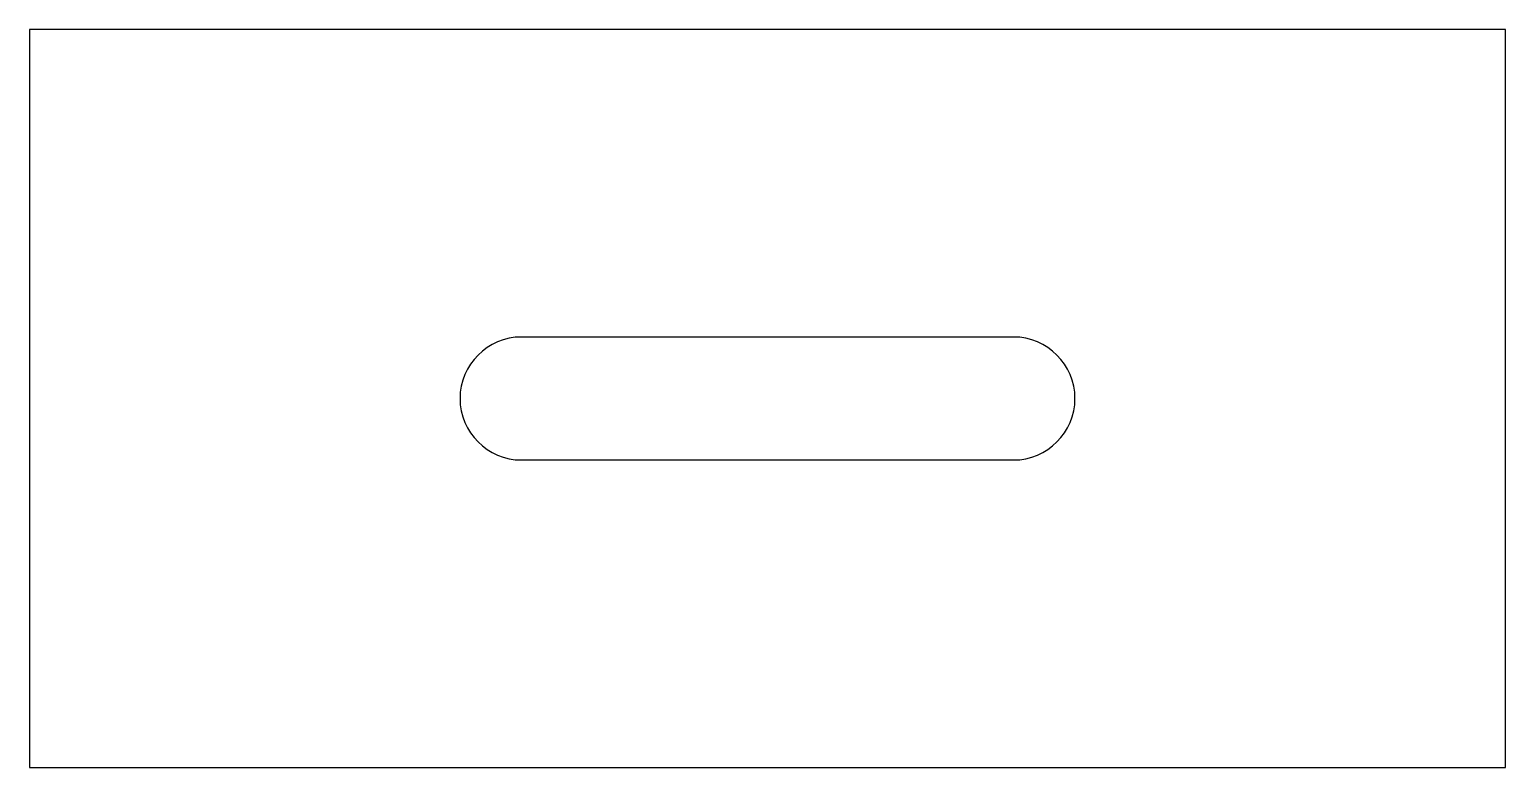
# Model space of a CAD drawing. Extents: x 0 to 120, y 0 to 60.
import ezdxf

# ---------------------------------------------------------------- set-up
doc = ezdxf.new("R2010")
doc.units = 0
doc.layers.get('0').update_dxf_attribs({"linetype": 'CONTINUOUS'})

msp = doc.modelspace()

# ---------------------------------------------------------------- linework, layer by layer
for p, q in [((120, 60), (0, 60)), ((0, 60), (0, 0)), ((120, 0), (120, 60)), ((0, 0), (120, 0))]:
    msp.add_line(p, q)
msp.add_lwpolyline([(40, 25), (80, 25, 1), (80, 35), (40, 35, 1)], format="xyb", close=True)

doc.saveas('drawing.dxf')
